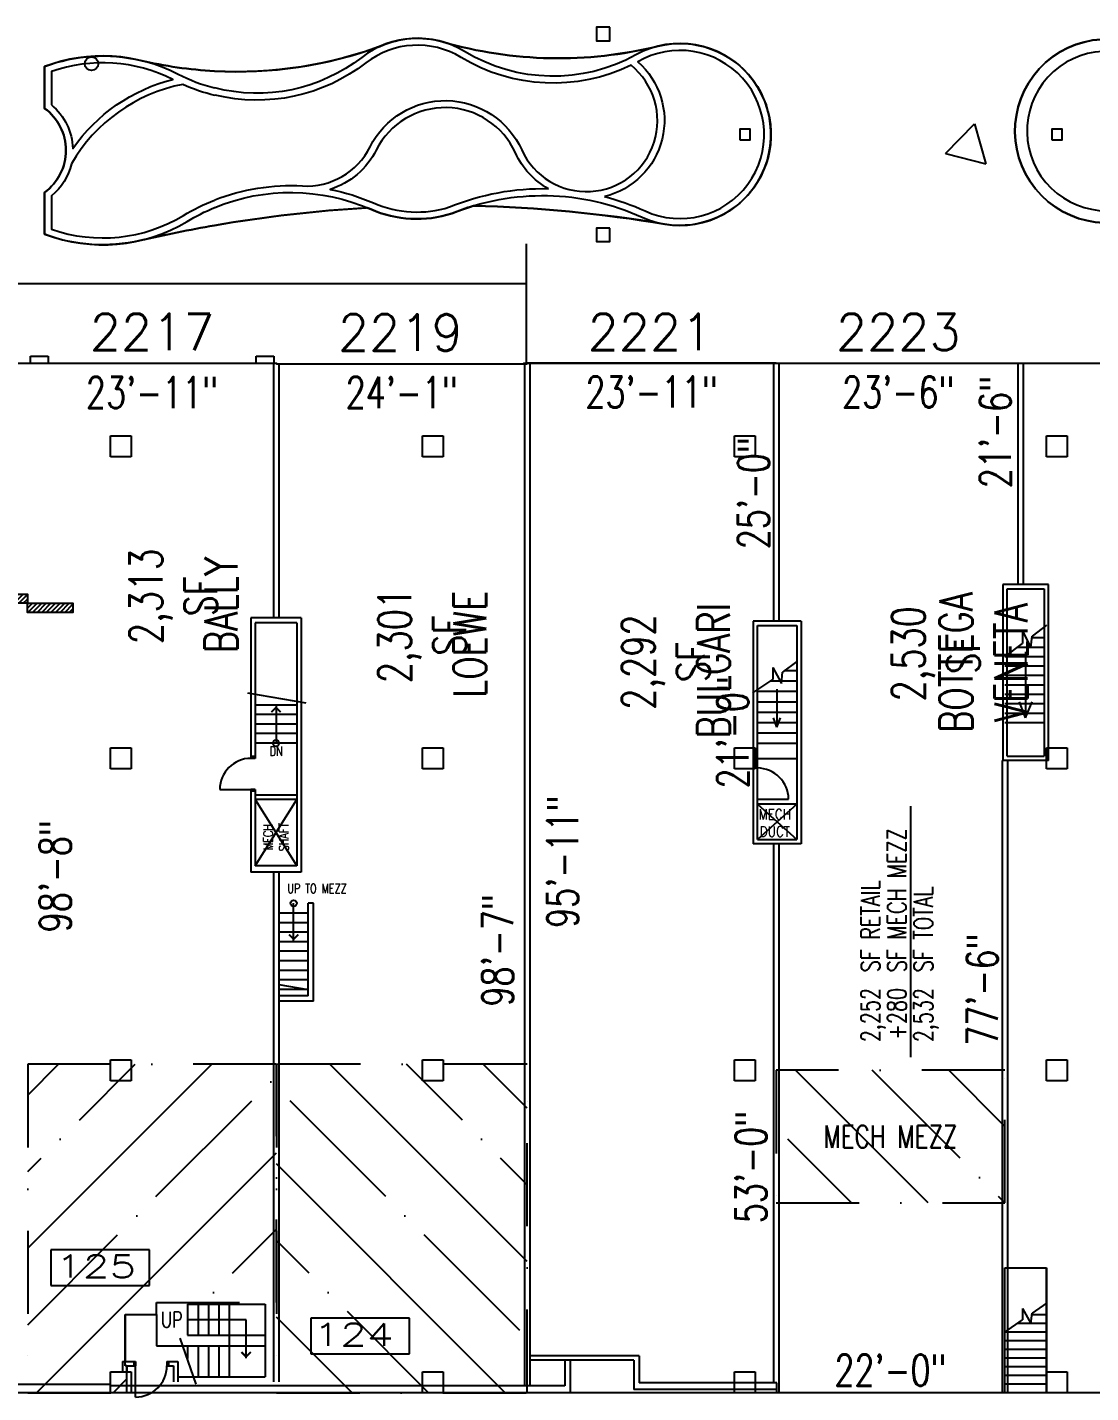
# Model space of a CAD drawing. Extents: x -13345 to 10098, y -1643 to 9113.
# Drawn here: x 4050 to 5277, y -5 to 1570 of the extents above; entities that cross this region are included whole.
import ezdxf
from ezdxf.enums import TextEntityAlignment as Align

# ---------------------------------------------------------------- set-up
doc = ezdxf.new("R2010")
doc.units = 0
doc.header["$LTSCALE"] = 192
doc.header["$MEASUREMENT"] = 0
doc.linetypes.add('DASHDOT', pattern=[1, 0.5, -0.25, 0, -0.25])
doc.layers.get('0').update_dxf_attribs({"linetype": 'CONTINUOUS'})
doc.layers.get('DEFPOINTS').update_dxf_attribs({"linetype": 'CONTINUOUS'})
for name, color, linetype in [('ARCH-DOORS-INTERIOR', 7, 'CONTINUOUS'), ('ARCH-FEATURES', 2, 'CONTINUOUS'), ('ARCH-WALLS-EXTERIOR', 5, 'CONTINUOUS'), ('ARCH-WALLS-INTERIOR', 1, 'CONTINUOUS'), ('DIMENSIONS-TENANT', 7, 'CONTINUOUS'), ('FM-SPNO', 3, 'CONTINUOUS'), ('FM-TENANT-SF', 6, 'CONTINUOUS'), ('FM-TEXT-TENANT', 6, 'CONTINUOUS'), ('M-MEZZANINE-BORDER-ZZZ', 254, 'CONTINUOUS'), ('M-MEZZANINE-NUMBER-ZZZ', 254, 'CONTINUOUS'), ('M-MEZZANINE-ZZZ', 254, 'DASHDOT'), ('STRUCTURAL-COLUMNS', 3, 'CONTINUOUS'), ('TENANT-DEMISING', 4, 'CONTINUOUS'), ('TEXT-GENERAL', 2, 'CONTINUOUS'), ('UTILITIES-HVAC', 1, 'CONTINUOUS')]:
    doc.layers.add(name, color=color, linetype=linetype)
doc.layers.add('COMMON AREA FILL', color=7, linetype='CONTINUOUS', true_color=0xdedede)
doc.styles.add('FMSTXT', font='simplex.shx', dxfattribs={"width": 0.75})
doc.styles.add('NOTE2', font='ROMANS.shx', dxfattribs={"width": 0.85, "height": 14})
doc.styles.add('SIMPLEX', font='SIMPLEX.shx', dxfattribs={"width": 0.75})
doc.styles.get("Standard").update_dxf_attribs({"font": 'txt.shx', "width": 0.75})
doc.dimstyles.new('LP-SP-MP (without ticks)', dxfattribs={"dimscale": 0, "dimtxt": 36, "dimasz": 12, "dimexe": 8, "dimexo": 8, "dimgap": 8, "dimtad": 1, "dimdec": 0, "dimrnd": 0.0625, "dimzin": 3, "dimdsep": 46, "dimlunit": 4, "dimtxsty": 'Standard', "dimblk1": 'OBLIQUE', "dimblk2": 'OBLIQUE', "dimsah": 1, "dimcen": 0.5, "dimse1": 1, "dimse2": 1, "dimsd1": 1, "dimsd2": 1, "dimclrt": 256, "dimadec": 0, "dimazin": 0, "dimtfac": 6, "dimtdec": 0, "dimtofl": 0, "dimtmove": 0, "dimatfit": 3, "dimldrblk": 'OBLIQUE', "dimfxl": 1, "dimfrac": 2, "dimtolj": 1, "dimtzin": 3, "dimarcsym": 0})

# ---------------------------------------------------------------- blocks, each defined once
blk = doc.blocks.new('UNITSQUARE')
for p, q in [((1, 1), (0, 1)), ((0, 1), (0, 0)), ((1, 0), (1, 1)), ((0, 0), (1, 0))]:
    blk.add_line(p, q)
blk = doc.blocks.new('DIRECT')
for p, q in [((0, 41.6), (-24, 0)), ((0, 41.6), (24, 0)), ((24, 0), (-24, 0))]:
    blk.add_line(p, q)
blk = doc.blocks.new('fms4rm')
blk.add_attdef('FMS:RMID', text='', height=12).set_placement((0, 0), align=Align.MIDDLE_CENTER)
blk = doc.blocks.new('*D148')
at = {"layer": 'DEFPOINTS', "color": 0, "transparency": 16777216}
for p in [(3846.1, 1182.8), (4050.6, 1182.8), (4050.6, 1118.9)]:
    blk.add_point(p, dxfattribs=at)
at = {"layer": 'DIMENSIONS-TENANT', "transparency": 16777216, "insert": (3948.3, 1144.9), "char_height": 36, "attachment_point": 5}
blk.add_mtext('\\A1;17\'-1"', dxfattribs=at)
blk = doc.blocks.new('_OBLIQUE')
at = {"color": 0, "linetype": 'ByBlock'}
blk.add_line((-0.5, -0.5), (0.5, 0.5), dxfattribs=at)
blk = doc.blocks.new('*D149')
at = {"layer": 'DEFPOINTS', "color": 0, "transparency": 16777216}
for p in [(4914.1, 1182.8), (5196.1, 1182.8), (5196.1, 1123.5)]:
    blk.add_point(p, dxfattribs=at)
at = {"layer": 'DIMENSIONS-TENANT', "transparency": 16777216, "insert": (5055.1, 1149.5), "char_height": 36, "attachment_point": 5}
blk.add_mtext('\\A1;23\'-6"', dxfattribs=at)
blk = doc.blocks.new('*D150')
at = {"layer": 'DEFPOINTS', "color": 0, "transparency": 16777216}
for p in [(5196.1, 1182.8), (5595.3, 1182.8), (5595.3, 1123.5)]:
    blk.add_point(p, dxfattribs=at)
at = {"layer": 'DIMENSIONS-TENANT', "transparency": 16777216, "insert": (5395.7, 1149.5), "char_height": 36, "attachment_point": 5}
blk.add_mtext('\\A1;33\'-3"', dxfattribs=at)
blk = doc.blocks.new('elevation change')
at = {"layer": 'ARCH-FEATURES'}
h = blk.add_hatch(dxfattribs=at)
h.set_pattern_fill('ANSI31', color=256, scale=30)
h.paths.add_polyline_path([(8820.1, -2.2), (8872.5, -2.2), (8872.5, -12.7), (8820.1, -12.7)])
h.paths.add_polyline_path([(8872.5, -12.7), (8924.9, -12.7), (8924.9, -23.3), (8872.5, -23.3)])
for p, q in [((8820.1, -2.2), (8872.5, -2.2)), ((8872.5, -2.2), (8872.5, -12.7)), ((8872.5, -12.7), (8924.9, -12.7))]:
    blk.add_line(p, q, dxfattribs=at)
for points in [[(8820.1, -2.2), (8872.5, -2.2), (8872.5, -12.7), (8820.1, -12.7)], [(8872.5, -12.7), (8924.9, -12.7), (8924.9, -23.3), (8872.5, -23.3)]]:
    blk.add_lwpolyline(points, close=True, dxfattribs=at)
blk = doc.blocks.new('ARWBLK')
blk.add_line((0, 0), (-1.7, 0))
at = {"const_width": 0.372}
blk.add_lwpolyline([(-1.16, 0.9), (-0.26, 0), (-1.16, -0.9)], dxfattribs=at)
blk = doc.blocks.new('*D228')
at = {"layer": 'DEFPOINTS', "color": 0, "transparency": 16777216}
for p in [(4626.8, 1182.8), (4626.1, 32.3), (4693.8, 32.3)]:
    blk.add_point(p, dxfattribs=at)
at = {"layer": 'DIMENSIONS-TENANT', "transparency": 16777216, "insert": (4667.8, 607.5), "char_height": 36, "attachment_point": 5, "rotation": 90}
blk.add_mtext('\\A1;95\'-11"', dxfattribs=at)
blk = doc.blocks.new('*D245')
at = {"layer": 'DEFPOINTS', "color": 0, "transparency": 16777216}
for p in [(4050.6, 1182.8), (4337.6, 1182.8), (4337.6, 1123)]:
    blk.add_point(p, dxfattribs=at)
at = {"layer": 'DIMENSIONS-TENANT', "transparency": 16777216, "insert": (4194.1, 1149), "char_height": 36, "attachment_point": 5}
blk.add_mtext('\\A1;23\'-11"', dxfattribs=at)
blk = doc.blocks.new('*D246')
at = {"layer": 'DEFPOINTS', "color": 0, "transparency": 16777216}
for p in [(4337.6, 1182.8), (4626.8, 1182.2), (4626.8, 1123)]:
    blk.add_point(p, dxfattribs=at)
at = {"layer": 'DIMENSIONS-TENANT', "transparency": 16777216, "insert": (4482.2, 1149), "char_height": 36, "attachment_point": 5}
blk.add_mtext('\\A1;24\'-1"', dxfattribs=at)
blk = doc.blocks.new('*D247')
at = {"layer": 'DEFPOINTS', "color": 0, "transparency": 16777216}
for p in [(4626.8, 1182.2), (4618.9, -1.2), (4626.8, -1.2)]:
    blk.add_point(p, dxfattribs=at)
at = {"layer": 'DIMENSIONS-TENANT', "transparency": 16777216, "insert": (4592.9, 505.3), "char_height": 36, "attachment_point": 5, "rotation": 90}
blk.add_mtext('\\A1;98\'-7"', dxfattribs=at)
blk = doc.blocks.new('*D248')
at = {"layer": 'DEFPOINTS', "color": 0, "transparency": 16777216}
for p in [(4050.6, 1182.8), (4050.6, -1.2), (4108.3, -1.2)]:
    blk.add_point(p, dxfattribs=at)
at = {"layer": 'DIMENSIONS-TENANT', "transparency": 16777216, "insert": (4082.3, 590.8), "char_height": 36, "attachment_point": 5, "rotation": 90}
blk.add_mtext('\\A1;98\'-8"', dxfattribs=at)
blk = doc.blocks.new('*D728')
at = {"layer": 'DEFPOINTS', "color": 0, "transparency": 16777216}
for p in [(4626.8, 1182.8), (4914.1, 1182.8), (4626.8, 1123.5)]:
    blk.add_point(p, dxfattribs=at)
at = {"layer": 'DIMENSIONS-TENANT', "transparency": 16777216, "insert": (4770.4, 1149.5), "char_height": 36, "attachment_point": 5}
blk.add_mtext('\\A1;23\'-11"', dxfattribs=at)
blk = doc.blocks.new('*D729')
at = {"layer": 'DEFPOINTS', "color": 0, "transparency": 16777216}
for p in [(4914.1, 1182.8), (4914.1, 1182.8), (4914.1, 882.8)]:
    blk.add_point(p, dxfattribs=at)
at = {"layer": 'DIMENSIONS-TENANT', "transparency": 16777216, "insert": (4888.1, 1032.8), "char_height": 36, "attachment_point": 5, "rotation": 90}
blk.add_mtext('\\A1;25\'-0"', dxfattribs=at)
blk = doc.blocks.new('*D730')
at = {"layer": 'DEFPOINTS', "color": 0, "transparency": 16777216}
for p in [(4914.1, 630.8), (4911.1, -5.2), (4914.1, -5.2)]:
    blk.add_point(p, dxfattribs=at)
at = {"layer": 'DIMENSIONS-TENANT', "transparency": 16777216, "insert": (4885.1, 255.2), "char_height": 36, "attachment_point": 5, "rotation": 90}
blk.add_mtext('\\A1;53\'-0"', dxfattribs=at)
blk = doc.blocks.new('*D731')
at = {"layer": 'DEFPOINTS', "color": 0, "transparency": 16777216}
for p in [(4890.1, 882.8), (4890.1, 882.8), (4890.1, 630.8)]:
    blk.add_point(p, dxfattribs=at)
at = {"layer": 'DIMENSIONS-TENANT', "transparency": 16777216, "insert": (4864.1, 756.8), "char_height": 36, "attachment_point": 5, "rotation": 90}
blk.add_mtext('\\A1;21\'-0"', dxfattribs=at)
blk = doc.blocks.new('*D732')
at = {"layer": 'DEFPOINTS', "color": 0, "transparency": 16777216}
for p in [(4914.1, -5.2), (4914.1, -5.2), (5178.1, -5.2)]:
    blk.add_point(p, dxfattribs=at)
at = {"layer": 'DIMENSIONS-TENANT', "transparency": 16777216, "insert": (5046.1, 20.8), "char_height": 36, "attachment_point": 5}
blk.add_mtext('\\A1;22\'-0"', dxfattribs=at)
blk = doc.blocks.new('*D733')
at = {"layer": 'DEFPOINTS', "color": 0, "transparency": 16777216}
for p in [(5178.1, 924.8), (5178.1, 924.8), (5178.1, -5.2)]:
    blk.add_point(p, dxfattribs=at)
at = {"layer": 'DIMENSIONS-TENANT', "transparency": 16777216, "insert": (5152.1, 459.8), "char_height": 36, "attachment_point": 5, "rotation": 90}
blk.add_mtext('\\A1;77\'-6"', dxfattribs=at)
blk = doc.blocks.new('*D734')
at = {"layer": 'DEFPOINTS', "color": 0, "transparency": 16777216}
for p in [(5193.1, 1182.8), (5196.1, 1182.8), (5196.1, 924.8)]:
    blk.add_point(p, dxfattribs=at)
at = {"layer": 'DIMENSIONS-TENANT', "transparency": 16777216, "insert": (5167.1, 1103.3), "char_height": 36, "attachment_point": 5, "rotation": 90}
blk.add_mtext('\\A1;21\'-6"', dxfattribs=at)

msp = doc.modelspace()

# ---------------------------------------------------------------- hatches: boundary and pattern name
at = {"layer": 'M-MEZZANINE-ZZZ'}
h = msp.add_hatch(dxfattribs=at)
h.set_pattern_fill('ANSI35', color=256, scale=500, style=0)
h.paths.add_polyline_path([(4165.1, -5.2), (4165.1, 25.8), (4163.1, 25.8), (4163.1, 85), (4199.1, 85), (4199.1, 98.8), (4337.6, 98.8), (4337.6, 373.8), (4050.6, 373.8), (4050.6, -5.2)])
h = msp.add_hatch(dxfattribs=at)
h.set_pattern_fill('ANSI35', color=256, scale=500, angle=90, style=0)
h.paths.add_polyline_path([(4337.6, -5.2), (4626.8, -5.2), (4626.8, 373.8), (4337.6, 373.8)])
h = msp.add_hatch(dxfattribs=at)
h.set_pattern_fill('ANSI35', color=256, scale=500, angle=90, style=0)
h.paths.add_polyline_path([(5178.1, 366.8), (4914.1, 366.8), (4914.1, 213.8), (5178.1, 213.8)])
h.paths.add_polyline_path([(4955.1, 270.8), (5137.1, 270.8), (5137.1, 309.8), (4955.1, 309.8)], flags=24)

# ---------------------------------------------------------------- linework, layer by layer
at = {"layer": 'ARCH-DOORS-INTERIOR'}
for p, q in [((4272.1, 690.8), (4308.1, 690.8)), ((4892.6, 679.8), (4928.6, 679.8)), ((4175.1, -10.2), (4175.1, 25.8))]:
    msp.add_line(p, q, dxfattribs=at)
for centre, radius, start, end in [((4308.1, 690.8), 36, 90, 180), ((4892.1, 679.3), 36.4, 0.6758, 89.3281), ((4175.1, 25.8), 36, 270, 0)]:
    msp.add_arc(centre, radius, start, end, dxfattribs=at)
at = {"layer": 'ARCH-FEATURES'}
for p, q in [((4626.1, 1182.8), (4626.1, 1320.4)), ((5198.5, 873.5), (5208.2, 854.9)), ((5198.5, 873.5), (5198.5, 859.5)), ((5208.2, 854.9), (5209.5, 867.9)), ((5226, 880.4), (5209.5, 867.9)), ((5178.1, 844.1), (5198.5, 859.5)), ((5223.6, 854.9), (5192.4, 854.9)), ((5223.6, 865.8), (5209.3, 865.8)), ((4937.9, 838.7), (4921.5, 826.2)), ((5223.6, 844.1), (5178.1, 844.1)), ((5202, 849.8), (5202, 773.6)), ((4910.4, 831.8), (4920.2, 813.2)), ((4910.4, 831.8), (4910.4, 817.8)), ((4920.2, 813.2), (4921.5, 826.2)), ((4938.1, 827.8), (4923.6, 827.8)), ((5223.6, 833.2), (5178.1, 833.2)), ((5223.6, 822.3), (5178.1, 822.3)), ((4887.3, 802.5), (4910.4, 817.8)), ((4938.1, 803.8), (4892.6, 803.8)), ((4938.1, 815.8), (4907.3, 815.8)), ((4915, 806.8), (4915, 762.8)), ((5223.6, 811.4), (5178.1, 811.4)), ((4304.3, 802.5), (4371.5, 790.9)), ((4361.1, 788.3), (4313.1, 788.3)), ((4938.1, 791.8), (4892.6, 791.8)), ((5223.6, 800.5), (5178.1, 800.5)), ((5223.6, 789.6), (5178.1, 789.6)), ((5202, 773.6), (5195.1, 792.1)), ((5202, 773.6), (5209.5, 792.1)), ((4361.1, 777.3), (4313.1, 777.3)), ((4337.1, 781.1), (4337.1, 744.3)), ((4938.1, 779.8), (4892.6, 779.8)), ((4915, 762.8), (4911, 773.5)), ((4915, 762.8), (4919.3, 773.5)), ((5223.6, 778.7), (5178.1, 778.7)), ((4361.1, 766.3), (4313.1, 766.3)), ((4938.1, 767.8), (4892.6, 767.8)), ((5223.6, 767.8), (5178.1, 767.8)), ((5223.6, 767.8), (5178.1, 767.8)), ((4361.1, 755.3), (4313.1, 755.3)), ((4361.1, 744.3), (4313.1, 744.3)), ((4938.1, 755.8), (4892.6, 755.8)), ((4938.1, 743.8), (4892.6, 743.8)), ((4938.1, 726.1), (4892.6, 726.1)), ((4938.1, 726.1), (4892.6, 726.1)), ((4357.4, 522.7), (4357.4, 559.5)), ((4340.6, 548.5), (4374.3, 548.5)), ((4340.6, 537.5), (4374.3, 537.5)), ((4340.6, 526.5), (4374.3, 526.5)), ((4340.6, 515.5), (4374.3, 515.5)), ((4340.6, 504.5), (4374.3, 504.5)), ((4340.6, 493.5), (4374.3, 493.5)), ((4340.6, 482.5), (4374.3, 482.5)), ((4340.6, 471.5), (4374.3, 471.5)), ((4374.3, 459.5), (4340.6, 465.4)), ((4340.6, 460.5), (4374.3, 460.5)), ((5178.1, -5.2), (5178.1, 138.8)), ((5178.1, 138.8), (5226, 138.8)), ((5226.1, 138.8), (5226.1, -5.2)), ((4235.1, 97), (4235.1, 61)), ((4235.1, 97), (4324.6, 97)), ((4247.1, 97), (4247.1, 61)), ((4259.1, 97), (4259.1, 61)), ((4271.1, 97), (4271.1, 61)), ((4283.1, 97), (4283.1, 13)), ((4324.6, 97), (4324.6, 13)), ((5226, 98.1), (5209.5, 86.7)), ((5178.1, 64.8), (5198.5, 79)), ((5198.5, 91.8), (5208.2, 74.8)), ((5198.5, 91.8), (5198.5, 79)), ((5208.2, 74.8), (5209.5, 86.7)), ((5226, 84.8), (5209.3, 84.8)), ((5226, 64.8), (5178.1, 64.8)), ((5226, 74.8), (5192.4, 74.8)), ((4245.1, 4.8), (4226.5, 57.6)), ((4229.9, 49), (4324.6, 49)), ((4235.1, 61), (4324.6, 61)), ((4235.1, 49), (4235.1, 34.3)), ((4247.1, 49), (4247.1, 13)), ((4247.1, 49), (4247.1, 13)), ((4259.1, 49), (4259.1, 13)), ((4259.1, 49), (4259.1, 13)), ((4271.1, 49), (4271.1, 13)), ((4271.1, 49), (4271.1, 13)), ((5226, 54.8), (5178.1, 54.8)), ((5226, 44.8), (5178.1, 44.8)), ((5226, 34.8), (5178.1, 34.8)), ((5226, 24.8), (5178.1, 24.8)), ((4242.6, 13), (4324.6, 13)), ((5226, 14.8), (5178.1, 14.8)), ((5226, 4.8), (5178.1, 4.8)), ((5226, -5.2), (5178.1, -5.2))]:
    msp.add_line(p, q, dxfattribs=at)
at = {"layer": 'ARCH-FEATURES', "linetype": 'Continuous'}
for points in [[(4462.7, 1550.5, -0.104809), (4266, 1519.9)], [(4266.3, 1362.6, -0.203045), (4446.4, 1360.4, 0.1831), (4540.1, 1355.6, -0.207413), (4759.6, 1351.3, 1.624707), (4752.4, 1538.6, -0.269035), (4554.7, 1542.5, 0.31081), (4435.9, 1535.7, -0.231649), (4266.3, 1500.5)], [(4266.3, 1371.2, -0.108604), (4367.6, 1387.4, 0.299101), (4445.6, 1432.4, -0.630109), (4620.6, 1428.9, 1.265604), (4746.7, 1526.6, -0.254965), (4550.6, 1535.7, 0.31081), (4440.8, 1529.4, -0.228247), (4266.8, 1492.1)], [(4778, 1548.7, -0.131761), (4529.4, 1553.6)], [(5358.5, 1365.4, -2.188491), (5371.2, 1525.1, 0.19543), (5517.8, 1497.7, -2.745496), (5549.1, 1402.4, 0.248224), (5361.5, 1367.7, -0.020476), (5354.5, 1362.6)], [(4266, 1500.1, -0.057126), (4224.1, 1516.1, 0.213461), (4070, 1525.1), (4070, 1476.9, -0.508472), (4070, 1379.9), (4070, 1331.7, 0.229864), (4234.4, 1346.4, -0.038319), (4266, 1362.3)], [(4078, 1480.8, -0.215195), (4102.6, 1430.5, -0.181007), (4218, 1510.3, 0.201597), (4078, 1519.5), (4078, 1480.8)], [(4266, 1519.9, -0.04493), (4180.8, 1532.2)], [(4716, 1375.2, -0.04389), (4762.9, 1358.5, 1.644613), (4754.4, 1530.6, -0.610103), (4716, 1375.2)], [(5555.1, 1415.2, 3.068291), (5528.5, 1485.8, -0.207416), (5362.3, 1514.2, 2.26585), (5352.8, 1378.6, -0.25052), (5555.1, 1415.2)], [(4266.6, 1491.7, -0.048158), (4229.4, 1504.6, 0.215059), (4100.9, 1412.9, -0.164041), (4078, 1376), (4078, 1337.3, 0.222402), (4230.3, 1353.3, -0.041737), (4266, 1370.9)], [(4651.3, 1384.2, -0.160066), (4613.3, 1425.5, 0.630109), (4452.8, 1428.8, -0.202663), (4399.4, 1383.4, -0.05526), (4449.6, 1367.7, 0.182466), (4537.3, 1363.1, -0.103119), (4651.3, 1384.2)], [(4266, 1341.8, -0.028783), (4441.5, 1362)], [(4564.8, 1364.4, -0.036157), (4785.7, 1343.2)], [(4179.9, 1324.3, -0.014299), (4266, 1341.8)]]:
    msp.add_lwpolyline(points, format="xyb", dxfattribs=at)
at = {"layer": 'ARCH-FEATURES'}
for centre in [(4337.1, 744.3), (4357.4, 559.5)]:
    msp.add_circle(centre, 3.69, dxfattribs=at)
at = {"layer": 'ARCH-WALLS-EXTERIOR'}
for p, q in [((3510.1, 1182.8), (4053.6, 1182.8)), ((4053.6, 1190.8), (4074.1, 1190.8)), ((4053.6, 1182.8), (4053.6, 1190.8)), ((4074.1, 1190.8), (4074.1, 1182.8)), ((4074.1, 1182.8), (4314.1, 1182.8)), ((4314.1, 1190.8), (4334.6, 1190.8)), ((4314.1, 1182.8), (4314.1, 1190.8)), ((4334.6, 1190.8), (4334.6, 1182.8)), ((4334.6, 1182.8), (4337.6, 1182.8)), ((4337.6, 1182.2), (4337.6, 1182.8)), ((4337.6, 1182.2), (4626.8, 1182.2)), ((4626.8, 1182.8), (4626.8, 1182.2)), ((4914.1, 1182.8), (4626.8, 1182.8)), ((4914.1, 1182.8), (6463.1, 1182.8)), ((4756, 37.3), (4629.8, 37.3)), ((4750, 32.3), (4629.8, 32.3)), ((4670.5, 32.3), (4670.5, 2.8)), ((4676.5, 32.3), (4676.5, -5.2)), ((4750, 32.3), (4750, -1.7)), ((4756, 37.3), (4756, 6.3)), ((3513.1, 4.8), (4145.6, 4.8)), ((4670.5, 2.8), (4145.6, 2.8)), ((4145.6, 2.8), (4145.6, -5.2)), ((4914.8, 6.3), (4756, 6.3)), ((4914.8, -5.2), (4914.8, 6.3)), ((4676.5, -5.2), (4145.6, -5.2)), ((4914.8, -1.7), (4750, -1.7)), ((8132.5, -5.2), (4914.8, -5.2))]:
    msp.add_line(p, q, dxfattribs=at)
at = {"layer": 'ARCH-WALLS-INTERIOR'}
for p, q in [((5175.6, 927.3), (5175.6, 724.3)), ((5228.6, 927.3), (5175.6, 927.3)), ((5180.6, 922.3), (5223.6, 922.3)), ((5180.6, 729.3), (5180.6, 922.3)), ((5223.6, 922.3), (5223.6, 729.3)), ((5228.6, 724.3), (5228.6, 927.3)), ((4308.1, 889), (4308.1, 726.8)), ((4366.1, 889), (4308.1, 889)), ((4313.1, 883), (4313.1, 726.8)), ((4361.1, 883), (4313.1, 883)), ((4361.1, 883), (4361.1, 602.8)), ((4366.1, 889), (4366.1, 595.5)), ((4887.6, 885.3), (4887.6, 628.3)), ((4943.1, 885.3), (4887.6, 885.3)), ((4943.1, 885.3), (4943.1, 628.3)), ((4892.6, 880.3), (4938.1, 880.3)), ((4892.6, 633.3), (4892.6, 880.3)), ((4938.1, 880.3), (4938.1, 633.3)), ((4313.1, 728.8), (4308.1, 728.8)), ((4313.1, 726.8), (4308.1, 726.8)), ((5180.6, 729.3), (5223.6, 729.3)), ((5228.6, 724.3), (5175.6, 724.3)), ((4313.1, 690.8), (4308.1, 690.8)), ((4308.1, 690.8), (4308.1, 595.5)), ((4313.1, 688.8), (4308.1, 688.8)), ((4313.1, 690.8), (4313.1, 602.8)), ((4361.1, 684.3), (4313.1, 684.3)), ((4361.1, 679.3), (4313.1, 679.3)), ((4938.1, 673.8), (4892.6, 673.8)), ((4892.6, 633.3), (4938.1, 633.3)), ((4943.1, 628.3), (4887.6, 628.3)), ((4361.1, 602.8), (4313.1, 602.8)), ((4366.1, 595.5), (4308.1, 595.5)), ((4380.3, 559.5), (4374.3, 559.5)), ((4374.3, 452.7), (4374.3, 559.5)), ((4380.3, 446.7), (4380.3, 559.5)), ((4374.3, 452.7), (4340.6, 452.7)), ((4380.3, 446.7), (4340.6, 446.7))]:
    msp.add_line(p, q, dxfattribs=at)
at = {"layer": 'COMMON AREA FILL'}
for points in [[(4266, 1519.9, 0.101521), (4456.8, 1548.3, -0.17916), (4529.5, 1553.6, 0.131616), (4777.9, 1548.6, -1.231537), (4785.5, 1343.3, 0.036127), (4564.8, 1364.4, 0.023821), (4540.1, 1355.6, -0.1831), (4446.4, 1360.4, 0.004585), (4442.5, 1362, 0.028943), (4266, 1341.8, 0.014263), (4180.1, 1324.4, -0.149262), (4070, 1331.7), (4070, 1379.9, 0.508472), (4070, 1476.9), (4070, 1525.1, -0.150281), (4180.9, 1532.2, 0.044889)], [(5371.2, 1525.1, 2.188491), (5358.5, 1365.4, 0.008961), (5361.5, 1367.7, -0.248221), (5549.1, 1402.4, 2.745496), (5517.8, 1497.7, -0.19543)]]:
    msp.add_lwpolyline(points, format="xyb", close=True, dxfattribs=at)
msp.add_lwpolyline([(3144.1, 1134.8), (3220.1, 1134.8), (3220.1, 1188.3), (3510.1, 1188.3), (3510.1, 1182.8), (4337.6, 1182.8), (4337.6, 1182.2), (4623.2, 1182.2), (4623.2, 1182.8), (4914.1, 1182.8), (6463.1, 1182.8)], dxfattribs=at)
msp.add_lwpolyline([(8132.5, -5.2), (3222.1, -5.2), (3222.1, 33.9), (3144.1, 33.9), (3144.1, -11.2), (2934.1, -11.2), (2934.1, -8.2), (2736.1, -8.2), (2736.1, -15.7), (2046.1, -15.7), (2046.1, -65.2), (2736.1, -65.2), (2736.1, -95.2), (3454, -95.2), (3454, -814.1), (3574.4, -814.1), (3574, -333.9, -0.414214), (3646, -261.9), (8130.5, -261.9, 0.029419)], format="xyb", dxfattribs=at)
at = {"layer": 'DEFPOINTS'}
msp.add_line((5069.4, 381.8), (5069.4, 671.7), dxfattribs=at)
at = {"layer": 'M-MEZZANINE-ZZZ'}
for p, q in [((4163.1, 85), (4199.1, 85)), ((4163.1, 85), (4163.1, 30.8)), ((4199.1, 85), (4199.1, 49)), ((4199.1, 49), (4229.5, 49)), ((4160.1, 30.8), (4175.1, 30.8)), ((4160.1, 30.8), (4160.1, 18.8)), ((4165.1, 25.8), (4175.1, 25.8)), ((4165.1, 25.8), (4165.1, 18.8)), ((4173.1, 30.8), (4173.1, 25.8)), ((4175.1, 30.8), (4175.1, 25.8)), ((4211.1, 30.8), (4211.1, 25.8)), ((4211.1, 30.8), (4223.6, 30.8)), ((4211.1, 25.8), (4218.6, 25.8)), ((4213.1, 30.8), (4213.1, 25.8)), ((4218.6, 25.8), (4218.6, 7.2)), ((4223.6, 30.8), (4223.6, 7.2)), ((4223.6, 13), (4242.2, 13))]:
    msp.add_line(p, q, dxfattribs=at)
for points in [[(4165.1, -5.2), (4165.1, 25.8), (4163.1, 25.8), (4163.1, 85), (4199.1, 85), (4199.1, 98.8), (4337.6, 98.8), (4337.6, 373.8), (4050.6, 373.8), (4050.6, -5.2)], [(4337.6, -5.2), (4626.8, -5.2), (4626.8, 373.8), (4337.6, 373.8)], [(5178.1, 366.8), (4914.1, 366.8), (4914.1, 213.8), (5178.1, 213.8)]]:
    msp.add_lwpolyline(points, close=True, dxfattribs=at)
at = {"layer": 'STRUCTURAL-COLUMNS', "linetype": 'Continuous'}
for points in [[(4722.2, 1570.4), (4706.7, 1570.4), (4706.7, 1554.7), (4722.2, 1554.7), (4722.2, 1570.4)], [(4872.2, 1440.7), (4884.2, 1440.7), (4884.2, 1452.7), (4872.2, 1452.7), (4872.2, 1440.7)], [(5232.2, 1440.7), (5244.2, 1440.7), (5244.2, 1452.7), (5232.2, 1452.7), (5232.2, 1440.7)], [(4722.2, 1338.8), (4706.7, 1338.8), (4706.7, 1323.1), (4722.2, 1323.1), (4722.2, 1338.8)]]:
    msp.add_lwpolyline(points, dxfattribs=at)
msp.add_circle((4124.1, 1528.4), 7.77, dxfattribs=at)
at = {"layer": 'TENANT-DEMISING'}
for p, q in [((4334.6, 889), (4334.6, 1182.8)), ((4340.6, 889), (4340.6, 1182.2)), ((4623.8, 1182.8), (4623.8, 2.8)), ((4629.8, 1182.8), (4629.8, 2.8)), ((4911.1, 1182.8), (4911.1, 885.3)), ((4917.1, 1182.8), (4917.1, 885.3)), ((5193.1, 1182.8), (5193.1, 927.3)), ((5199.1, 1182.8), (5199.1, 927.3)), ((5175.1, 724.3), (5175.1, -5.2)), ((5181.1, 724.3), (5181.1, -5.2)), ((4911.1, 628.3), (4911.1, 6.3)), ((4917.1, 628.3), (4917.1, -5.2)), ((4334.6, 7.2), (4334.6, 595.5)), ((4340.6, 7.2), (4340.6, 595.5)), ((5181.1, 138.8), (5226.1, 138.8)), ((5226.1, -5.2), (5226.1, 138.8))]:
    msp.add_line(p, q, dxfattribs=at)
at = {"layer": 'TEXT-GENERAL'}
for p, q in [((4302.5, 79), (4235.1, 79)), ((4302.5, 34.7), (4302.5, 79))]:
    msp.add_line(p, q, dxfattribs=at)
at = {"layer": 'UTILITIES-HVAC'}
for p, q in [((4313.1, 602.8), (4361.1, 679.3)), ((4313.1, 679.3), (4361.1, 602.8)), ((4938.1, 673.8), (4892.6, 633.3)), ((4892.6, 673.8), (4938.1, 633.3))]:
    msp.add_line(p, q, dxfattribs=at)

# ---------------------------------------------------------------- block references
at = {"layer": 'ARCH-FEATURES', "rotation": 105.5813268564556}
msp.add_blockref('DIRECT', (5149.6, 1436), dxfattribs=at)
at = {"layer": 'ARCH-FEATURES'}
msp.add_blockref('elevation change', (-4822.4, 918.6), dxfattribs=at)
at = {"layer": 'ARCH-FEATURES', "xscale": -6, "yscale": 6, "zscale": 6}
for p, rotation in [((4337.1, 787.1), 270), ((4357.4, 516.7), 90)]:
    msp.add_blockref('ARWBLK', p, dxfattribs=dict(at, rotation=rotation))
at = {"layer": 'FM-SPNO', "xscale": 3.5, "yscale": 3.5, "zscale": 3.5}
for p, values in [((4194.1, 1218.8), {'FMS:RMID': '2217'}), ((4480.4, 1218.2), {'FMS:RMID': '2219'}), ((4768.6, 1218.8), {'FMS:RMID': '2221'}), ((5055.1, 1218.8), {'FMS:RMID': '2223'})]:
    msp.add_blockref('fms4rm', p, dxfattribs=at).add_auto_attribs(values)
at = {"layer": 'M-MEZZANINE-BORDER-ZZZ', "xscale": 114, "yscale": 41.00000000000023, "zscale": 12}
for p in [(4077.1, 118.6), (4377.1, 39.8)]:
    msp.add_blockref('UNITSQUARE', p, dxfattribs=at)
at = {"layer": 'STRUCTURAL-COLUMNS', "xscale": 24, "yscale": -24, "zscale": 12}
for p in [(4146.1, 1098.8), (4506.1, 1098.8), (4866.1, 1098.8), (5226.1, 1098.8), (4146.1, 738.8), (4506.1, 738.8), (4866.1, 738.8), (5226.1, 738.8), (4146.1, 378.8), (4506.1, 378.8), (4866.1, 378.8), (5226.1, 378.8), (4146.1, 18.8), (4506.1, 18.8), (4866.1, 18.8), (5226.1, 18.8)]:
    msp.add_blockref('UNITSQUARE', p, dxfattribs=at)
at = {"layer": 'TEXT-GENERAL', "xscale": 6, "yscale": 6, "zscale": 6, "rotation": 270}
msp.add_blockref('ARWBLK', (4302.5, 34.7), dxfattribs=at)

# ---------------------------------------------------------------- texts
at = {"layer": 'DEFPOINTS', "style": 'SIMPLEX', "width": 0.75}
for s, p in [('SF MECH MEZZ', (5053.5, 480)), ('SF RETAIL', (5022.9, 480)), ('SF TOTAL', (5084, 480))]:
    msp.add_text(s, height=21.6, rotation=90, dxfattribs=at).set_placement(p, align=Align.MIDDLE_LEFT)
for s, p in [('2,252', (5022.9, 461.8)), ('+280', (5053.5, 461.8)), ('2,532', (5084, 461.8))]:
    msp.add_text(s, height=21.6, rotation=90, dxfattribs=at).set_placement(p, align=Align.MIDDLE_RIGHT)
at = {"layer": 'FM-TENANT-SF', "char_height": 38, "width": 1, "attachment_point": 5, "rotation": 90, "style": 'FMSTXT'}
for s, insert in [('2,313 SF', (4218.6, 913.7)), ('2,301 SF', (4505.7, 868.5)), ('2,530 SF', (5098.5, 847.4)), ('2,292 SF', (4786.9, 837.9))]:
    msp.add_mtext(s, dxfattribs=dict(at, insert=insert))
at = {"layer": 'FM-TEXT-TENANT', "char_height": 38, "width": 1, "attachment_point": 5, "rotation": 90, "style": 'FMSTXT'}
for s, insert in [('BALLY', (4273.6, 903.7)), ('LOEWE', (4560.7, 858.5)), ('BOTTEGA VENETA', (5153.5, 837.4)), ('BULGARI', (4841.9, 827.9))]:
    msp.add_mtext(s, dxfattribs=dict(at, insert=insert))
at = {"layer": 'M-MEZZANINE-NUMBER-ZZZ', "style": 'SIMPLEX', "width": 0.75}
msp.add_text('MECH MEZZ', height=26, dxfattribs=at).set_placement((5046.1, 290.3), align=Align.MIDDLE_CENTER)
at = {"layer": 'M-MEZZANINE-NUMBER-ZZZ', "width": 1.384615}
for s, p in [('125', (4083.1, 127.6)), ('124', (4380.1, 48.8))]:
    msp.add_text(s, height=26, dxfattribs=at).set_placement(p)
at = {"layer": 'TEXT-GENERAL', "style": 'SIMPLEX', "width": 0.75}
msp.add_text('DN', height=10.88, dxfattribs=at).set_placement((4337.1, 740.6), align=Align.TOP_CENTER)
msp.add_text('UP', height=18, dxfattribs=at).set_placement((4229.2, 79), align=Align.MIDDLE_RIGHT)
at = {"layer": 'TEXT-GENERAL'}
for s, insert, char_height, width, attachment_point, style in [('MECH DUCT', (4912.6, 652.3), 12, 51, 5, 'NOTE2'), ('UP TO MEZZ', (4384.3, 571.2), 10.88, 101.389, 8, 'SIMPLEX')]:
    msp.add_mtext(s, dxfattribs=dict(at, insert=insert, char_height=char_height, width=width, attachment_point=attachment_point, style=style))
at = {"layer": 'TEXT-GENERAL', "insert": (4337, 636.1), "char_height": 10.875, "width": 48.161, "attachment_point": 5, "rotation": 90, "style": 'SIMPLEX'}
msp.add_mtext('MECH \\FROMANS;SHAFT', dxfattribs=at)

# ---------------------------------------------------------------- dimensions: what is measured, and where the dimension line sits
at = {"layer": 'DIMENSIONS-TENANT'}
for base, p1, p2, override, picture, middle in [((4050.5688394, 1118.9481687), (3846.0688394, 1182.7765665), (4050.5688394, 1182.7765665), {"dimscale": 1}, '*D148', (3948.3188394, 1144.9481687)), ((4337.6, 1123), (4050.6, 1182.8), (4337.6, 1182.8), {"dimscale": 1}, '*D245', (4194.1, 1149)), ((4626.8, 1123), (4337.6, 1182.8), (4626.8, 1182.2), {"dimscale": 1, "dimtmove": 1}, '*D246', (4482.2, 1149)), ((4626.8, 1123.5), (4914.1, 1182.8), (4626.8, 1182.8), {"dimscale": 1}, '*D728', (4770.4, 1149.5)), ((5196.1, 1123.5), (4914.1, 1182.8), (5196.1, 1182.8), {"dimscale": 1}, '*D149', (5055.1, 1149.5)), ((5595.3, 1123.5), (5196.1, 1182.8), (5595.3, 1182.8), {"dimscale": 1}, '*D150', (5395.7, 1149.5)), ((4914.1, -5.2), (5178.1, -5.2), (4914.1, -5.2), {"dimscale": 1}, '*D732', (5046.1, 20.8))]:
    dim = msp.add_linear_dim(base=base, p1=p1, p2=p2, dimstyle='LP-SP-MP (without ticks)', override=override, dxfattribs=at)
    dim.commit()
    dim.dimension.update_dxf_attribs({"geometry": picture, "text_midpoint": middle})
for base, p1, p2, picture, middle in [((4108.3, -1.2), (4050.6, 1182.8), (4050.6, -1.2), '*D248', (4082.3, 590.8)), ((4693.8099424, 32.2765665), (4626.7899947, 1182.7765665), (4626.0688394, 32.2765665), '*D228', (4667.8099424, 607.5265665)), ((4914.1, 1182.8), (4914.1, 882.8), (4914.1, 1182.8), '*D729', (4888.1, 1032.8)), ((5178.1, 924.8), (5178.1, -5.2), (5178.1, 924.8), '*D733', (5152.1, 459.8)), ((4890.1, 882.8), (4890.1, 630.8), (4890.1, 882.8), '*D731', (4864.1, 756.8))]:
    dim = msp.add_linear_dim(base=base, p1=p1, p2=p2, angle=90, dimstyle='LP-SP-MP (without ticks)', override={"dimscale": 1}, dxfattribs=at)
    dim.commit()
    dim.dimension.update_dxf_attribs({"geometry": picture, "text_midpoint": middle})
for base, p1, p2, picture, middle in [((4618.9, -1.2), (4626.8, 1182.2), (4626.8, -1.2), '*D247', (4618.9, 505.3)), ((5193.1, 1182.8), (5196.1, 924.8), (5196.1, 1182.8), '*D734', (5193.1, 1103.3)), ((4911.1, -5.2), (4914.1, 630.8), (4914.1, -5.2), '*D730', (4911.1, 255.2))]:
    dim = msp.add_linear_dim(base=base, p1=p1, p2=p2, angle=90, dimstyle='LP-SP-MP (without ticks)', override={"dimscale": 1}, dxfattribs=at)
    dim.commit()
    dim.dimension.update_dxf_attribs({"geometry": picture, "text_midpoint": middle, "dimtype": 160})

# ---------------------------------------------------------------- leaders
at = {"layer": 'ARCH-FEATURES'}
msp.add_leader([(3806.7, 1274.7), (4626.1, 1274.7)], dimstyle='LP-SP-MP (without ticks)', override={"dimscale": 1, "dimasz": 60}, dxfattribs=at)

doc.saveas('drawing.dxf')
